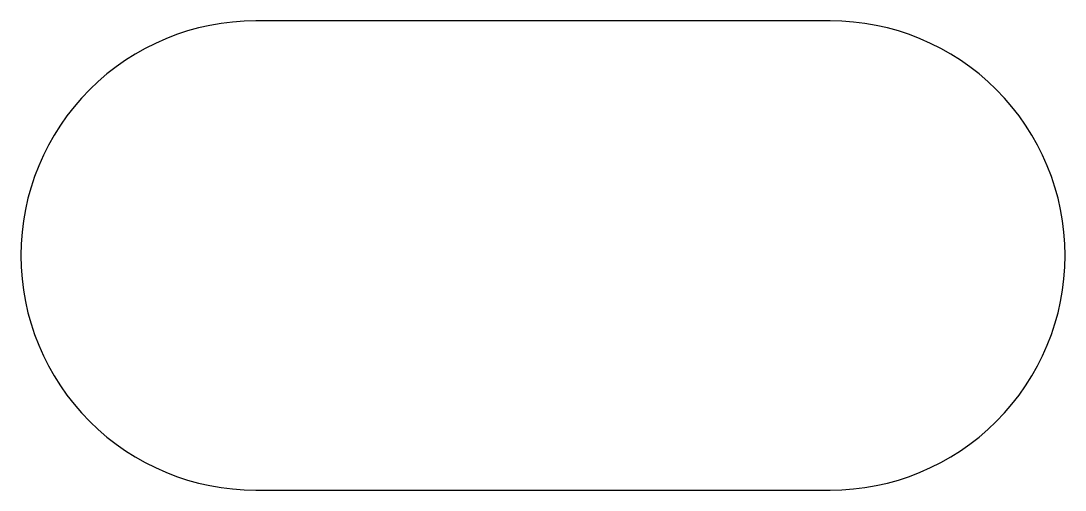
# Model space of a CAD drawing. Header units: millimetres. Extents: x 0 to 20, y 0 to 9.
import ezdxf

# ---------------------------------------------------------------- set-up
doc = ezdxf.new("R2010")
doc.units = ezdxf.units.MM
doc.layers.add('@.VISIBLE', color=7, linetype='Continuous')

# ---------------------------------------------------------------- blocks, each defined once
blk = doc.blocks.new('Oval 20x9')
at = {"layer": '@.VISIBLE', "color": 2}
blk.add_lwpolyline([(-5.5, -4.5), (5.5, -4.5, 0.414214), (10, 0), (10, 0, 0.414214), (5.5, 4.5), (-5.5, 4.5, 0.414214), (-10, 0), (-10, 0, 0.414214)], format="xyb", close=True, dxfattribs=at)

msp = doc.modelspace()

# ---------------------------------------------------------------- block references
msp.add_blockref('Oval 20x9', (10, 4.5))

doc.saveas('drawing.dxf')
